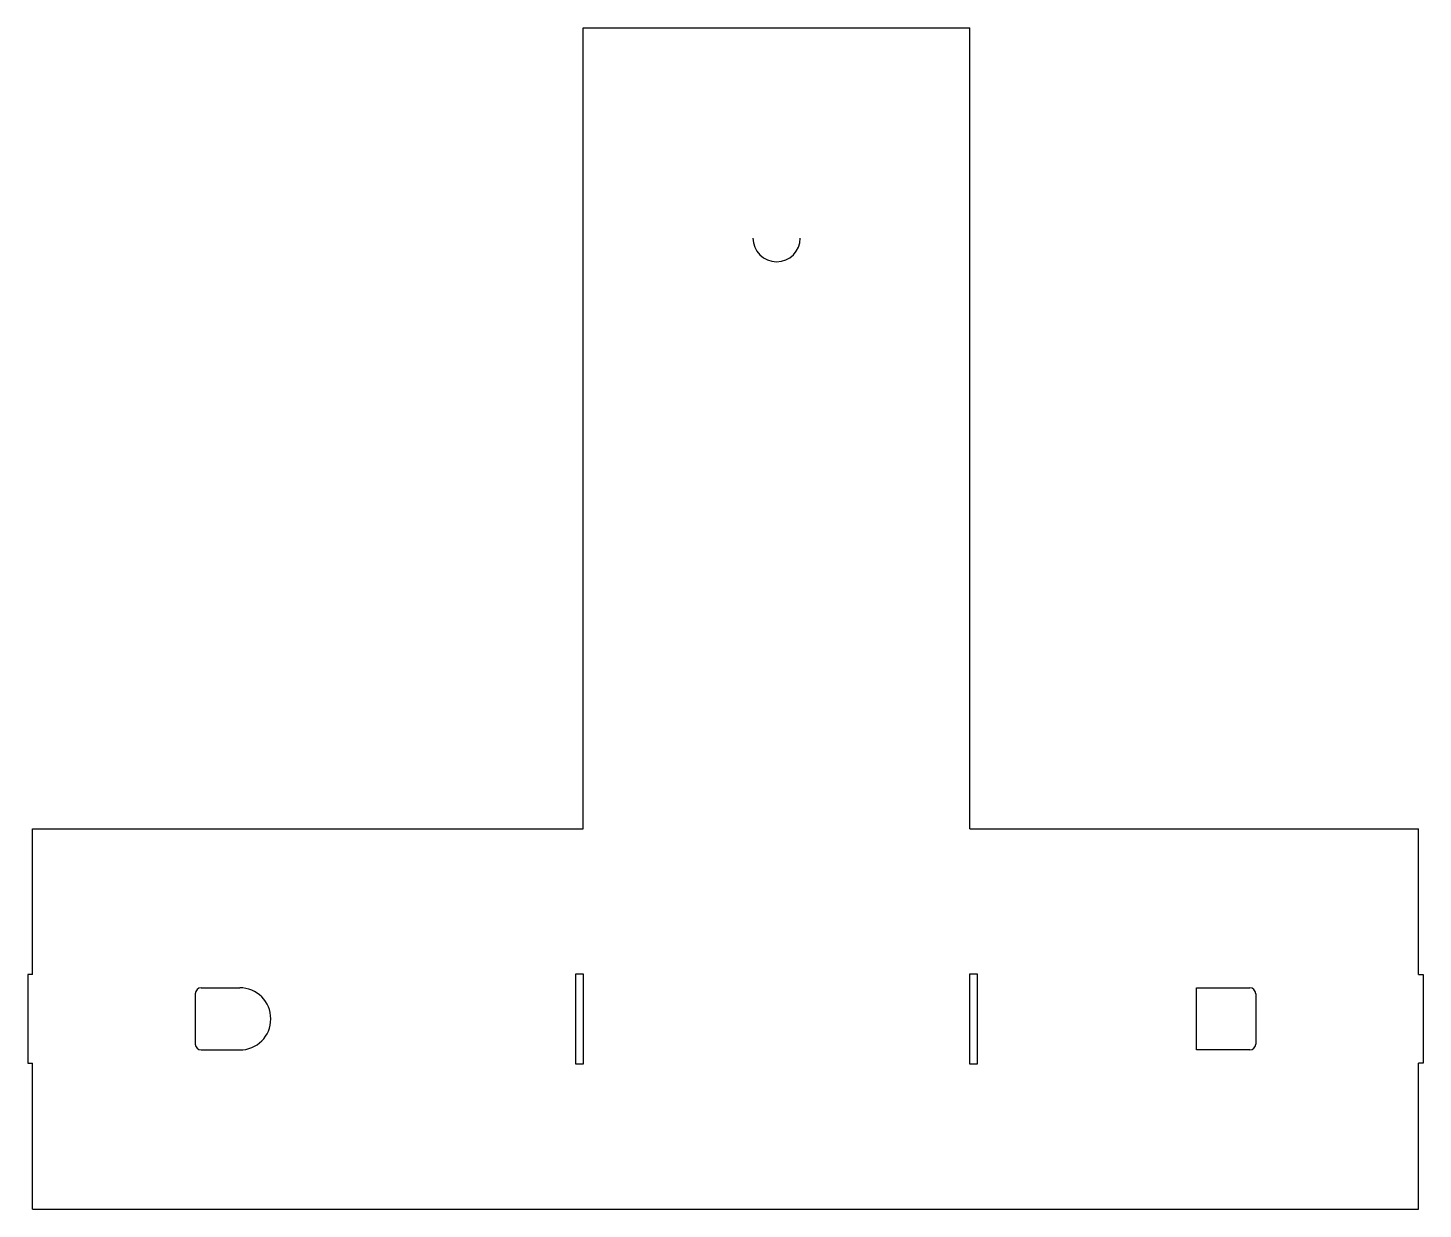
# Model space of a CAD drawing. Header units: millimetres. Extents: x 27 to 969, y -300 to 498.
import ezdxf

# ---------------------------------------------------------------- set-up
doc = ezdxf.new("R2010")
doc.units = ezdxf.units.MM
doc.layers.add('User.1', color=30, linetype='CONTINUOUS', true_color=0xff9900)

msp = doc.modelspace()

# ---------------------------------------------------------------- linework, layer by layer
at = {"layer": 'User.1', "linetype": 'CONTINUOUS'}
for p, q in [((402, 498), (663, 498)), ((402, 356), (402, 498)), ((663, 356), (663, 498)), ((402, 99), (402, 356)), ((663, 99), (663, 356)), ((402, -43), (402, 99)), ((663, -43), (663, 99)), ((30, -43), (170, -43)), ((30, -141.5), (30, -43)), ((170, -43), (215, -43)), ((215, -43), (357, -43)), ((357, -43), (402, -43)), ((663, -43), (673, -43)), ((673, -43), (816, -43)), ((816, -43), (826, -43)), ((826, -43), (966, -43)), ((966, -141.5), (966, -43)), ((397, -141), (402, -141)), ((397, -202), (397, -141)), ((402, -141), (402, -202)), ((663, -141), (668, -141)), ((663, -202), (663, -141)), ((668, -141), (668, -202)), ((27, -141.5), (27, -201.5)), ((30, -141.5), (27, -141.5)), ((144, -150.5), (170, -150.5)), ((816, -150.5), (852, -150.5)), ((816, -192.5), (816, -150.5)), ((966, -141.5), (969, -141.5)), ((969, -141.5), (969, -201.5)), ((140, -154.5), (140, -188.5)), ((856, -154.5), (856, -188.5)), ((144, -192.5), (170, -192.5)), ((852, -192.5), (816, -192.5)), ((27, -201.5), (30, -201.5)), ((30, -300), (30, -201.5)), ((402, -202), (397, -202)), ((668, -202), (663, -202)), ((966, -300), (966, -201.5)), ((969, -201.5), (966, -201.5)), ((30, -300), (170, -300)), ((170, -300), (215, -300)), ((215, -300), (357, -300)), ((357, -300), (402, -300)), ((402, -300), (663, -300)), ((663, -300), (673, -300)), ((673, -300), (816, -300)), ((816, -300), (826, -300)), ((826, -300), (966, -300))]:
    msp.add_line(p, q, dxfattribs=at)
at = {"layer": 'User.1'}
for centre, radius, start, end in [((532.5, 356), 16, -180, 0), ((144, -154.5), 4, 90, 180), ((170, -171.5), 21, -90, 90), ((852, -154.5), 4, 0, 90), ((144, -188.5), 4, -180, -90), ((852, -188.5), 4, -90, 0)]:
    msp.add_arc(centre, radius, start, end, dxfattribs=at)

doc.saveas('drawing.dxf')
